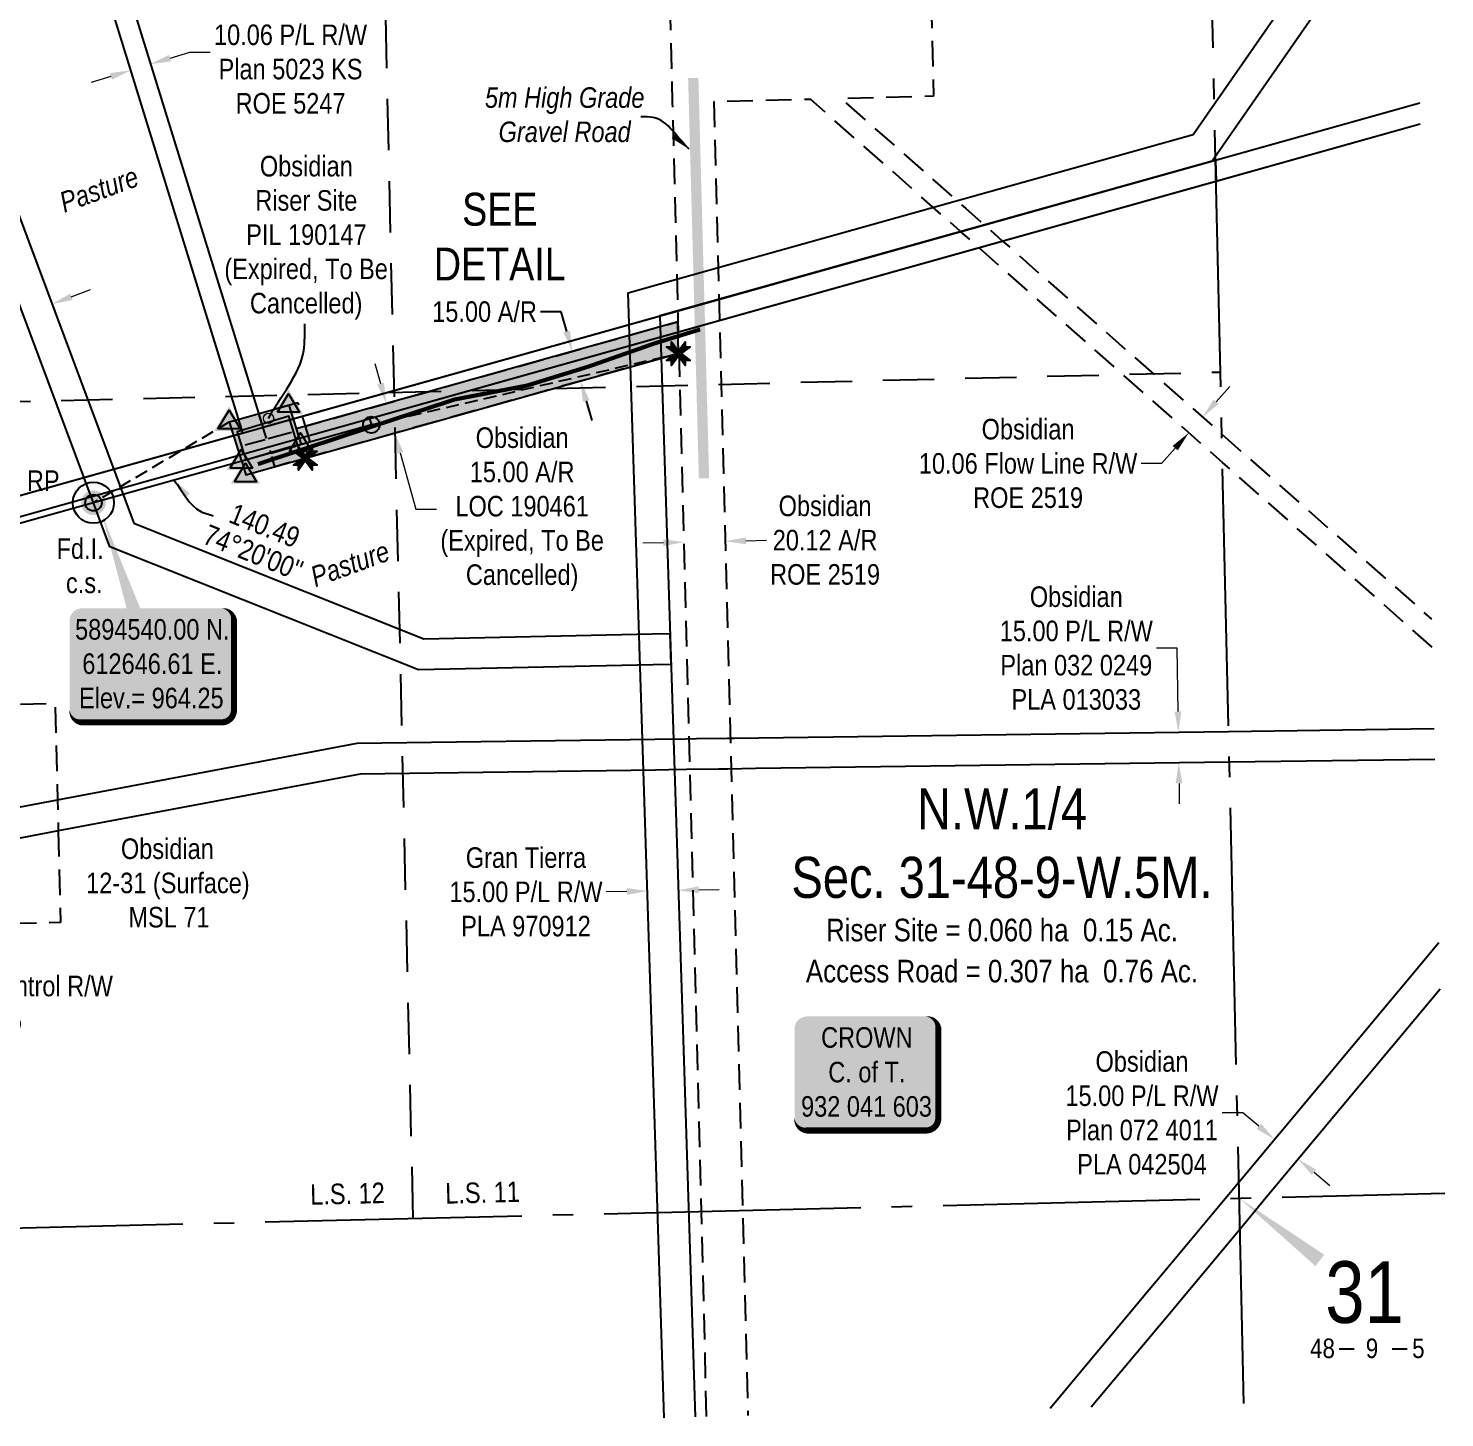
# Model space of a CAD drawing. Extents: x 610690 to 613304, y 5894066 to 5895859.
# Drawn here: x 612615 to 613304, y 5894095 to 5894771 of the extents above; entities that cross this region are included whole.
import ezdxf
from ezdxf.enums import TextEntityAlignment as Align

# ---------------------------------------------------------------- set-up
doc = ezdxf.new("R2010")
doc.units = 0
doc.header["$LTSCALE"] = 5
doc.header["$PDSIZE"] = 0.5
for name, pattern in [('foc-ACCESSROAD', [3.75, 2.5, -1.25]), ('foc-LSD', [8, 5, -3]), ('foc-QUARTERLINE', [33, 25, -3, 2, -3]), ('foc-TIELINE', [1.875, 1.25, -0.625])]:
    doc.linetypes.add(name, pattern=pattern)
doc.layers.get('Defpoints').update_dxf_attribs({"color": 9})
for name, color, linetype in [('10', 1, 'Continuous'), ('35', 37, 'Continuous'), ('9', 3, 'Continuous'), ('AS-FENCE', 48, 'foc-FENCE'), ('AS-ROADS', 254, 'Continuous'), ('C-AR', 13, 'foc-ACCESSROAD'), ('C-RW', 13, 'Continuous'), ('C-SYMBOL', 7, 'Continuous'), ('C-WS', 13, 'foc-ACCESSROAD'), ('CG-NOTES', 7, 'Continuous'), ('DETAIL-T', 7, 'Continuous'), ('F-RW', 190, 'Continuous'), ('L-AREAREQUIRED', 7, 'Continuous'), ('L-AREAWORK', 5, 'Continuous'), ('L-BD', 7, 'Continuous'), ('L-MON', 1, 'Continuous'), ('L-QSEC', 8, 'foc-QUARTERLINE'), ('L-SECLBL', 7, 'Continuous'), ('L-SECTION-LSD', 7, 'foc-LSD'), ('L-TIE', 7, 'foc-TIELINE'), ('P-PROPOSED', 10, 'Continuous'), ('P-PROPOSED-H', 21, 'Continuous'), ('P-TXT', 4, 'Continuous')]:
    doc.layers.add(name, color=color, linetype=linetype)
for name, color, linetype, lineweight in [('AS-GENERAL', 48, 'Continuous', 18), ('C-AR-T', 13, 'Continuous', 9), ('C-FLOWLINE-T', 13, 'Continuous', 9), ('C-RW-T', 13, 'Continuous', 9), ('C-WS-T', 13, 'Continuous', 9), ('F-EZE-T', 190, 'Continuous', 9), ('F-RW-T', 190, 'Continuous', 9), ('T-TEXT', 48, 'Continuous', 18)]:
    doc.layers.add(name, color=color, linetype=linetype, lineweight=lineweight)
doc.layers.add('AS-PIPE-AG', color=7, linetype='Continuous', true_color=0x7d00fa)
doc.styles.add('100L', font='ARIALN.TTF', dxfattribs={"height": 11})
doc.styles.add('175L', font='ARIALN.TTF', dxfattribs={"height": 20})
doc.styles.add('80', font='ARIALN.TTF', dxfattribs={"height": 10})
doc.styles.add('80CG', font='ARIALN.TTF', dxfattribs={"height": 10})
doc.styles.add('80L', font='ARIALN.TTF', dxfattribs={"height": 10})
doc.styles.add('80LS', font='ARIALNI.TTF', dxfattribs={"height": 10})
doc.styles.add('foc-LtypeFont', font='ARIALN.TTF', dxfattribs={"height": 7.35})
doc.styles.add('SIMPLEX', font='ARIALN.TTF')
doc.linetypes.add('foc-FENCE', pattern='A,10,-1,["X",foc-LtypeFont,S=0.2,R=0,X=-0.625,Y=-0.75],-1.24', length=12.24)
doc.dimstyles.new('Compass 5 000', dxfattribs={"dimscale": 5, "dimtxt": 9, "dimasz": 2, "dimexe": 0.2, "dimexo": 0.0625, "dimgap": 0.5, "dimtad": 0, "dimtih": 1, "dimtoh": 1, "dimzin": 0, "dimdsep": 46, "dimtxsty": '80CG', "dimcen": 0.1, "dimse1": 1, "dimse2": 1, "dimclrd": 256, "dimclrt": 256, "dimaunit": 1, "dimadec": 4, "dimazin": 0, "dimtfac": 0.06, "dimtofl": 0, "dimtmove": 0, "dimatfit": 1, "dimfxl": 0.2, "dimtolj": 1, "dimtzin": 0, "dimlwd": -1, "dimarcsym": 0})

# ---------------------------------------------------------------- blocks, each defined once
blk = doc.blocks.new('L-SECLBL')
at = {"layer": '9', "color": 7}
for p, q in [((-5.08, -27.83), (-12.29, -27.83)), ((20.7, -27.83), (13.5, -27.83))]:
    blk.add_line(p, q, dxfattribs=at)
at = {"layer": '10', "color": 2, "style": 'SIMPLEX'}
blk.add_attdef('SEC', text='', height=30, dxfattribs=at).set_placement((0, 0), align=Align.MIDDLE)
at = {"layer": '10', "color": 5, "style": '80L'}
blk.add_attdef('TWP', text='', height=9.5, dxfattribs=at).set_placement((-14.43, -27.37), align=Align.MIDDLE_RIGHT)
blk.add_attdef('RGE', text='', height=9.5, dxfattribs=at).set_placement((3.62, -27.37), align=Align.MIDDLE_CENTER)
blk.add_attdef('MER', text='', height=9.5, dxfattribs=at).set_placement((23.17, -27.37), align=Align.MIDDLE_LEFT)
blk = doc.blocks.new('RP')
at = {"layer": '35', "color": 3}
blk.add_circle((0, 0), 10, dxfattribs=at)
at = {"layer": '35', "color": 3, "style": '80'}
blk.add_attdef('RP_001', (-32.36, 5.75), '', height=10, dxfattribs=at)
blk = doc.blocks.new('*U414')
h = blk.add_hatch(color=59)
edge = h.paths.add_edge_path()
edge.add_line((-29, -28.5), (29, -28.5))
edge.add_arc((29, -22.5), 6, 270, 360)
edge.add_line((35, -22.5), (35, 21))
edge.add_arc((29, 21), 6, 0, 90)
edge.add_line((29, 27), (-29, 27))
edge.add_arc((-29, 21), 6, 90, 180)
edge.add_line((-35, 21), (-35, -22.5))
edge.add_arc((-29, -22.5), 6, 180, 270)
at = {"color": 1, "flags": 128}
blk.add_lwpolyline([(-29, -28.5, 3, 3, 0), (29, -28.5, 3, 3, 0.414214), (35, -22.5, 3, 3, 0), (35, 21, 3, 0, 0.414214), (29, 27, 0, 0, 0), (-29, 27, 0, 0, 0.414214), (-35, 21, 0, 0, 0), (-35, -22.5, 0, 3, 0.414214)], format="xyseb", close=True, dxfattribs=at)
blk.add_lwpolyline([(-16.8, -10.54, 0, 7.5, 0), (0, 0, 0, 0, 0)], format="xyseb", dxfattribs=at)
at = {"color": 1, "style": '80'}
blk.add_attdef('ENTER_TEXT_001', (-35.99, -5), '', height=10, dxfattribs=at)
blk = doc.blocks.new('*D416')
at = {"layer": 'C-AR-T', "transparency": 16777216}
for p, q in [((612923.93, 5894520.56), (612913.93, 5894520.33)), ((612964.08, 5894521.5), (612974.08, 5894521.73))]:
    blk.add_line(p, q, dxfattribs=at)
for points in [[(612964.04, 5894523.17), (612964.12, 5894519.83), (612954.08, 5894521.27)], [(612923.89, 5894522.23), (612923.97, 5894518.9), (612933.93, 5894520.8)]]:
    blk.add_solid(points, dxfattribs=at)
at = {"layer": 'Defpoints', "color": 0, "transparency": 16777216}
for p in [(612933.83, 5894524.77), (612953.99, 5894525.24), (612954.08, 5894521.27)]:
    blk.add_point(p, dxfattribs=at)
at = {"layer": 'C-AR-T', "transparency": 16777216, "insert": (613002.63, 5894521.73), "char_height": 10, "attachment_point": 5, "style": '80CG'}
blk.add_mtext('\\A1;Obsidian\\P20.12 A/R\\PROE 2519', dxfattribs=at)
blk = doc.blocks.new('*D417')
at = {"layer": 'C-FLOWLINE-T', "transparency": 16777216}
for p, q in [((613192.91, 5894589.14), (613199.53, 5894596.64)), ((613173.02, 5894566.58), (613166.41, 5894559.08)), ((613166.41, 5894559.08), (613156.41, 5894559.08))]:
    blk.add_line(p, q, dxfattribs=at)
for points in [[(613191.66, 5894590.24), (613194.16, 5894588.03), (613186.3, 5894581.63)], [(613171.77, 5894567.68), (613174.27, 5894565.48), (613179.64, 5894574.08)]]:
    blk.add_solid(points, dxfattribs=at)
at = {"layer": 'Defpoints', "color": 0, "transparency": 16777216}
for p in [(613185.14, 5894582.66), (613178.48, 5894575.1), (613179.64, 5894574.08)]:
    blk.add_point(p, dxfattribs=at)
at = {"layer": 'C-FLOWLINE-T', "transparency": 16777216, "insert": (613101.41, 5894559.08), "char_height": 10, "attachment_point": 5, "style": '80CG'}
blk.add_mtext('\\A1;Obsidian\\P10.06 Flow Line R/W\\PROE 2519', dxfattribs=at)
blk = doc.blocks.new('*D418')
at = {"layer": 'C-RW-T', "transparency": 16777216}
for p, q in [((613205.93, 5894242.99), (613195.93, 5894242.99)), ((613213.7, 5894236.51), (613205.93, 5894242.99)), ((613240.56, 5894214.12), (613248.24, 5894207.72))]:
    blk.add_line(p, q, dxfattribs=at)
for points in [[(613214.76, 5894237.79), (613212.63, 5894235.23), (613221.38, 5894230.11)], [(613241.62, 5894215.4), (613239.49, 5894212.84), (613232.88, 5894220.52)]]:
    blk.add_solid(points, dxfattribs=at)
at = {"layer": 'Defpoints', "color": 0, "transparency": 16777216}
for p in [(613232.37, 5894243.3), (613243.87, 5894233.71), (613221.38, 5894230.11)]:
    blk.add_point(p, dxfattribs=at)
at = {"layer": 'C-RW-T', "transparency": 16777216, "insert": (613156.84, 5894242.99), "char_height": 10, "attachment_point": 5, "style": '80CG'}
blk.add_mtext('\\A1;Obsidian\\P15.00 P/L R/W\\PPlan 072 4011\\PPLA 042504', dxfattribs=at)
blk = doc.blocks.new('*D419')
at = {"layer": 'C-RW-T', "transparency": 16777216}
for p, q in [((612683.89, 5894756.39), (612693.44, 5894759.35)), ((612693.44, 5894759.35), (612703.44, 5894759.35)), ((612655.13, 5894747.5), (612645.58, 5894744.55))]:
    blk.add_line(p, q, dxfattribs=at)
for points in [[(612683.39, 5894757.98), (612684.38, 5894754.8), (612674.33, 5894753.44)], [(612654.64, 5894749.09), (612655.62, 5894745.91), (612664.69, 5894750.45)]]:
    blk.add_solid(points, dxfattribs=at)
at = {"layer": 'Defpoints', "color": 0, "transparency": 16777216}
for p in [(612674.33, 5894753.44), (612666.06, 5894746.01), (612675.71, 5894748.99)]:
    blk.add_point(p, dxfattribs=at)
at = {"layer": 'C-RW-T', "transparency": 16777216, "insert": (612742.53, 5894759.35), "char_height": 10, "attachment_point": 5, "style": '80CG'}
blk.add_mtext('\\A1;Obsidian\\P10.06 P/L R/W\\PPlan 5023 KS\\PROE 5247', dxfattribs=at)
blk = doc.blocks.new('*D421')
at = {"layer": 'Defpoints', "color": 0, "transparency": 16777216}
for p in [(612491.87, 5894355.23), (612491.08, 5894345.21), (612492.11, 5894345.23)]:
    blk.add_point(p, dxfattribs=at)
at = {"layer": 'F-EZE-T', "transparency": 16777216}
for p, q in [((612490.59, 5894365.2), (612490.35, 5894375.2)), ((612491.32, 5894335.21), (612492.07, 5894304.73)), ((612492.07, 5894304.73), (612502.07, 5894304.73))]:
    blk.add_line(p, q, dxfattribs=at)
for points in [[(612492.26, 5894365.25), (612488.93, 5894365.16), (612490.84, 5894355.21)], [(612492.99, 5894335.25), (612489.66, 5894335.17), (612491.08, 5894345.21)]]:
    blk.add_solid(points, dxfattribs=at)
at = {"layer": 'F-EZE-T', "transparency": 16777216, "insert": (612580, 5894304.73), "char_height": 10, "attachment_point": 5, "style": '80CG'}
blk.add_mtext('\\A1;Fortis\\P10.00 Vegetation Control R/W\\PEZE 870565', dxfattribs=at)
blk = doc.blocks.new('*D426')
at = {"layer": 'Defpoints', "color": 0, "transparency": 16777216}
for p in [(612916.1, 5894353.69), (612916.16, 5894351.02), (612931.1, 5894354.05)]:
    blk.add_point(p, dxfattribs=at)
at = {"layer": 'F-RW-T', "transparency": 16777216}
for p, q in [((612906.16, 5894350.79), (612896.16, 5894350.55)), ((612941.16, 5894351.61), (612951.16, 5894351.84))]:
    blk.add_line(p, q, dxfattribs=at)
for points in [[(612906.12, 5894352.45), (612906.2, 5894349.12), (612916.16, 5894351.02)], [(612941.12, 5894353.27), (612941.2, 5894349.94), (612931.17, 5894351.37)]]:
    blk.add_solid(points, dxfattribs=at)
at = {"layer": 'F-RW-T', "transparency": 16777216, "insert": (612857.08, 5894350.55), "char_height": 10, "attachment_point": 5, "style": '80CG'}
blk.add_mtext('\\A1;Gran Tierra\\P15.00 P/L R/W\\PPLA 970912', dxfattribs=at)
blk = doc.blocks.new('fdia')
at = {"color": 255, "const_width": 1}
blk.add_lwpolyline([(-0.5, 0, 1), (0.5, 0, 1)], format="xyb", close=True, dxfattribs=at)
blk = doc.blocks.new('Fdiaa')
blk.add_blockref('fdia', (0, 0))
blk = doc.blocks.new('fdib')
at = {"color": 1, "const_width": 1.6}
blk.add_lwpolyline([(-0.4, 0, 1), (0.4, 0, 1)], format="xyb", close=True, dxfattribs=at)
at = {"color": 1}
blk.add_circle((0, 0), 0.8, dxfattribs=at)
blk = doc.blocks.new('Fdibb')
blk.add_blockref('fdib', (0, 0))
blk = doc.blocks.new('fdicc')
for name in ['Fdibb', 'Fdiaa']:
    blk.add_blockref(name, (0, 0))
blk = doc.blocks.new('FDI')
blk.add_blockref('fdicc', (0, 0))
blk = doc.blocks.new('TRIA')
blk.add_hatch(color=255).paths.add_polyline_path([(-0.04, 1.52), (-1.47, -0.87), (1.39, -0.87)])
blk = doc.blocks.new('TRIAA')
blk.add_blockref('TRIA', (0, 0))
blk = doc.blocks.new('TRIB')
at = {"color": 1}
blk.add_lwpolyline([(-1.12, -0.67), (-0.04, 1.13), (1.04, -0.67)], close=True, dxfattribs=at)
blk = doc.blocks.new('TRIBB')
blk.add_blockref('TRIB', (0, 0))
blk = doc.blocks.new('TRICC')
for name in ['TRIAA', 'TRIBB']:
    blk.add_blockref(name, (0, 0))
blk = doc.blocks.new('plspike')
blk.add_blockref('TRICC', (0, 0))
blk = doc.blocks.new('*D431')
at = {"layer": 'C-AR-T', "transparency": 16777216}
for p, q in [((612786.39, 5894597.94), (612783.69, 5894607.57)), ((612795.84, 5894564.24), (612803.52, 5894536.84)), ((612803.52, 5894536.84), (612813.52, 5894536.84))]:
    blk.add_line(p, q, dxfattribs=at)
for points in [[(612787.99, 5894598.39), (612784.78, 5894597.49), (612789.09, 5894588.31)], [(612797.44, 5894564.69), (612794.23, 5894563.79), (612793.14, 5894573.87)]]:
    blk.add_solid(points, dxfattribs=at)
at = {"layer": 'Defpoints', "color": 0, "transparency": 16777216}
for p in [(612785.09, 5894587.19), (612789.09, 5894588.31), (612789.14, 5894572.75)]:
    blk.add_point(p, dxfattribs=at)
at = {"layer": 'C-AR-T', "transparency": 16777216, "insert": (612855.22, 5894536.84), "char_height": 10, "attachment_point": 5, "style": '80CG'}
blk.add_mtext('\\A1;Obsidian\\P15.00 A/R\\PLOC 190461\\P(Expired, To Be\\PCancelled)', dxfattribs=at)
blk = doc.blocks.new('*D432')
at = {"layer": 'Defpoints', "color": 0, "transparency": 16777216}
for p in [(612883.65, 5894599.25), (612761.68, 5894580.63), (612765.73, 5894566.19)]:
    blk.add_point(p, dxfattribs=at)
at = {"layer": 'P-TXT', "transparency": 16777216}
for p, q in [((612874.21, 5894632.95), (612864.21, 5894632.95)), ((612876.91, 5894623.32), (612874.21, 5894632.95)), ((612886.35, 5894589.62), (612889.05, 5894579.99))]:
    blk.add_line(p, q, dxfattribs=at)
for points in [[(612878.51, 5894623.77), (612875.3, 5894622.87), (612879.61, 5894613.69)], [(612887.96, 5894590.07), (612884.75, 5894589.17), (612883.65, 5894599.25)]]:
    blk.add_solid(points, dxfattribs=at)
at = {"layer": 'P-TXT', "transparency": 16777216, "insert": (612836.93, 5894632.95), "char_height": 10, "attachment_point": 5, "style": '80CG'}
blk.add_mtext('\\A1;15.00 A/R', dxfattribs=at)
blk = doc.blocks.new('*D435')
at = {"layer": 'Defpoints', "color": 0, "transparency": 16777216}
for p in [(612611.25, 5894677.5), (612597.2, 5894672.25), (612612.44, 5894631.47)]:
    blk.add_point(p, dxfattribs=at)
at = {"layer": 'F-RW-T', "transparency": 16777216}
for p, q in [((612635.85, 5894640.22), (612645.22, 5894643.72)), ((612603.07, 5894627.97), (612593.71, 5894624.47)), ((612593.71, 5894624.47), (612583.71, 5894624.47))]:
    blk.add_line(p, q, dxfattribs=at)
for points in [[(612635.27, 5894641.78), (612636.44, 5894638.66), (612626.49, 5894636.72)], [(612602.49, 5894629.53), (612603.66, 5894626.41), (612612.44, 5894631.47)]]:
    blk.add_solid(points, dxfattribs=at)
at = {"layer": 'F-RW-T', "transparency": 16777216, "insert": (612544.62, 5894624.47), "char_height": 10, "attachment_point": 5, "style": '80CG'}
blk.add_mtext('\\A1;Gran Tierra\\P15.00 P/L R/W\\PPLA 021370', dxfattribs=at)
blk = doc.blocks.new('*U460')
h = blk.add_hatch(color=254)
edge = h.paths.add_edge_path()
edge.add_line((-34, -28.5), (34, -28.5))
edge.add_arc((34, -22.5), 6, 270, 360)
edge.add_line((40, -22.5), (40, 21))
edge.add_arc((34, 21), 6, 0, 90)
edge.add_line((34, 27), (-34, 27))
edge.add_arc((-34, 21), 6, 90, 180)
edge.add_line((-40, 21), (-40, -22.5))
edge.add_arc((-34, -22.5), 6, 180, 270)
at = {"color": 1, "flags": 128}
blk.add_lwpolyline([(-24.18, 72.56, 0, 10, 0), (0, 0, 5, 5, 0)], format="xyseb", dxfattribs=at)
blk.add_lwpolyline([(-34, -28.5, 3, 3, 0), (34, -28.5, 3, 3, 0.414214), (40, -22.5, 3, 3, 0), (40, 21, 3, 0, 0.414214), (34, 27, 0, 0, 0), (-34, 27, 0, 0, 0.414214), (-40, 21, 0, 0, 0), (-40, -22.5, 0, 3, 0.414214)], format="xyseb", close=True, dxfattribs=at)
at = {"color": 1, "style": '80'}
blk.add_attdef('ENTER_TEXT_001', (-35.99, -5), '', height=10, dxfattribs=at)
blk = doc.blocks.new('*D461')
at = {"layer": 'C-RW-T', "transparency": 16777216}
for p, q in [((613173.96, 5894469.21), (613163.96, 5894469.21)), ((613174.38, 5894438.39), (613173.96, 5894469.21)), ((613174.86, 5894403.4), (613175, 5894393.4))]:
    blk.add_line(p, q, dxfattribs=at)
for points in [[(613176.05, 5894438.42), (613172.72, 5894438.37), (613174.52, 5894428.39)], [(613176.53, 5894403.42), (613173.19, 5894403.38), (613174.72, 5894413.4)]]:
    blk.add_solid(points, dxfattribs=at)
at = {"layer": 'Defpoints', "color": 0, "transparency": 16777216}
for p in [(613167.7, 5894428.3), (613174.52, 5894428.39), (613167.91, 5894413.31)]:
    blk.add_point(p, dxfattribs=at)
at = {"layer": 'C-RW-T', "transparency": 16777216, "insert": (613124.87, 5894469.21), "char_height": 10, "attachment_point": 5, "style": '80CG'}
blk.add_mtext('\\A1;Obsidian\\P15.00 P/L R/W\\PPlan 032 0249\\PPLA 013033', dxfattribs=at)
blk = doc.blocks.new('TEMP')
h = blk.add_hatch(color=255)
h.dxf.hatch_style = 1
h.paths.add_polyline_path([(0, 0.25), (-0.67, 1.15), (-0.67, 0.67), (-1.15, 0.67), (-0.25, 0), (-1.15, -0.67), (-0.67, -0.67), (-0.67, -1.15), (0, -0.25), (0.67, -1.15), (0.67, -0.67), (1.15, -0.67), (0.25, 0), (1.15, 0.67), (0.67, 0.67), (0.67, 1.15)])
h.paths.add_polyline_path([(0.57, 0.85), (0.57, 0.57), (0.85, 0.57), (0.08, 0), (0.85, -0.57), (0.57, -0.57), (0.57, -0.85), (0, -0.08), (-0.57, -0.85), (-0.57, -0.57), (-0.85, -0.57), (-0.08, 0), (-0.85, 0.57), (-0.57, 0.57), (-0.57, 0.85), (0, 0.08)], flags=16)
h = blk.add_hatch(color=1)
h.dxf.hatch_style = 1
h.paths.add_polyline_path([(0, 0.08), (-0.57, 0.85), (-0.57, 0.57), (-0.85, 0.57), (-0.08, 0), (-0.85, -0.57), (-0.57, -0.57), (-0.57, -0.85), (0, -0.08), (0.57, -0.85), (0.57, -0.57), (0.85, -0.57), (0.08, 0), (0.85, 0.57), (0.57, 0.57), (0.57, 0.85)])
at = {"color": 1}
for p, q in [((-0.08, 0), (0.08, 0)), ((0, 0.08), (0, -0.08))]:
    blk.add_line(p, q, dxfattribs=at)
at = {"color": 255, "flags": 128}
blk.add_lwpolyline([(-0.25, 0), (-1.15, 0.67), (-0.67, 0.67), (-0.67, 1.15), (0, 0.25), (0.67, 1.15), (0.67, 0.67), (1.15, 0.67), (0.25, 0), (1.15, -0.67), (0.67, -0.67), (0.67, -1.15), (0, -0.25), (-0.67, -1.15), (-0.67, -0.67), (-1.15, -0.67)], close=True, dxfattribs=at)
at = {"color": 1, "flags": 128}
blk.add_lwpolyline([(-0.08, 0), (-0.85, 0.57), (-0.57, 0.57), (-0.57, 0.85), (0, 0.08), (0.57, 0.85), (0.57, 0.57), (0.85, 0.57), (0.08, 0), (0.85, -0.57), (0.57, -0.57), (0.57, -0.85), (0, -0.08), (-0.57, -0.85), (-0.57, -0.57), (-0.85, -0.57)], close=True, dxfattribs=at)

msp = doc.modelspace()

# ---------------------------------------------------------------- hatches: boundary and pattern name
at = {"layer": 'P-PROPOSED-H'}
h = msp.add_hatch(color=256, dxfattribs=at)
h.dxf.hatch_style = 1
h.paths.add_polyline_path([(612930.902, 5894628.074), (612745.24, 5894576.005), (612747.619, 5894568.322), (612718.744, 5894560.224), (612720.802, 5894553.578), (612922.565, 5894610.164), (612931.275, 5894612.606)])
h = msp.add_hatch(color=256, dxfattribs=at)
h.dxf.hatch_style = 1
h.paths.add_polyline_path([(612718.744, 5894560.224), (612712.831, 5894579.322), (612741.705, 5894587.42), (612747.619, 5894568.322)])

# ---------------------------------------------------------------- linework, layer by layer
at = {"layer": 'AS-FENCE', "flags": 128}
msp.add_lwpolyline([(612720.677, 5894560.896), (612745.85, 5894568.315), (612741.748, 5894582.202), (612716.517, 5894574.463), (612719.787, 5894563.823)], dxfattribs=at)
at = {"layer": 'AS-GENERAL', "flags": 128}
msp.add_lwpolyline([(612719.791, 5894563.804), (612720.677, 5894560.898)], dxfattribs=at)
at = {"layer": 'AS-PIPE-AG', "flags": 128}
for points in [[(612720.441, 5894568.194), (612730.111, 5894570.839)], [(612731.621, 5894571.263), (612742.918, 5894574.375)]]:
    msp.add_lwpolyline(points, dxfattribs=at)
at = {"layer": 'AS-ROADS', "flags": 128}
for points, const_width in [([(612938.486, 5894746.724), (612943.723, 5894551.911)], 4.998), ([(612941.839, 5894624.351), (612919.736, 5894617.575), (612887.362, 5894606.229), (612857.563, 5894597.039), (612822.419, 5894590.267), (612791.533, 5894580.165), (612754.982, 5894568.11), (612726.611, 5894558.806)], 1.999)]:
    msp.add_lwpolyline(points, dxfattribs=dict(at, const_width=const_width))
at = {"layer": 'C-AR', "flags": 128}
msp.add_lwpolyline([(612922.565, 5894610.164), (612734.931, 5894557.541), (612732.875, 5894564.187), (612752.124, 5894569.586), (612749.748, 5894577.269), (612930.902, 5894628.074), (612931.275, 5894612.606)], close=True, dxfattribs=at)
at = {"layer": 'C-AR'}
msp.add_lwpolyline([(612732.875, 5894564.187), (612752.124, 5894569.586), (612746.216, 5894588.685), (612726.967, 5894583.287), (612732.875, 5894564.187)], dxfattribs=at)
at = {"layer": 'C-RW', "flags": 128}
msp.add_lwpolyline([(612729.001, 5894576.711), (613192.661, 5894706.747), (613192.898, 5894696.367), (612403.847, 5894475.074), (612403.609, 5894485.449), (612719.317, 5894573.995), (612590.291, 5894991.102), (612600.737, 5894991.357), (612729.001, 5894576.711)], close=True, dxfattribs=at)
for points in [[(613292.237, 5894724.227), (612781.007, 5894580.851), (612781.845, 5894577.921), (612403.919, 5894471.93), (612403.609, 5894485.449), (613292, 5894734.61)], [(613292.237, 5894724.227), (613192.898, 5894696.367), (613192.661, 5894706.747), (613292, 5894734.607)], [(613299.3, 5894415.103), (613199.349, 5894413.736), (612968.961, 5894410.584), (612955.274, 5894410.397), (612950.689, 5894410.334), (612935.124, 5894410.122), (612926.554, 5894410.005), (612920.112, 5894409.918), (612776.478, 5894407.959), (612629.495, 5894380.263), (612593.123, 5894373.41), (612590.349, 5894388.146), (612629.124, 5894395.451), (612774.977, 5894422.932), (612919.761, 5894424.909), (612934.773, 5894425.114), (612940.069, 5894425.186), (612954.925, 5894425.389), (612958.343, 5894425.434), (613199.007, 5894428.729), (613298.958, 5894430.091)], [(613112.234, 5894099.276), (613160.405, 5894157.037), (613170.596, 5894169.259), (613197.346, 5894201.34), (613204.016, 5894209.287), (613301.336, 5894326.012)], [(613301.856, 5894303.241), (613217.279, 5894201.825), (613204.536, 5894186.503), (613168.536, 5894143.374), (613132.165, 5894099.761)]]:
    msp.add_lwpolyline(points, dxfattribs=at)
at = {"layer": 'C-WS', "flags": 128}
for points in [[(612945.007, 5894095.201), (612931.195, 5894628.161), (612928.438, 5894734.526), (612925.147, 5894861.534), (613052.155, 5894864.825), (613055.446, 5894737.818), (613010.472, 5894736.652), (613057.476, 5894695.21), (613070.893, 5894683.383), (613079.887, 5894675.451), (613088.873, 5894667.528), (613195.707, 5894573.34), (613297.74, 5894483.374)], [(613298.053, 5894469.68), (613196.02, 5894559.636), (613077.326, 5894664.289), (613068.339, 5894672.213), (613059.343, 5894680.145), (613045.928, 5894691.972), (612995.687, 5894736.269), (612948.544, 5894735.048), (612965.113, 5894095.691)]]:
    msp.add_lwpolyline(points, dxfattribs=at)
msp.add_lwpolyline([(612629.495, 5894380.263), (612630.582, 5894335.74), (612523.876, 5894333.135), (612523.561, 5894345.999), (612523.316, 5894356.001), (612442.958, 5894354.039), (612427.716, 5894353.667), (612406.646, 5894353.153), (612406.184, 5894373.279), (612426.434, 5894373.773), (612441.676, 5894374.145), (612522.826, 5894376.127), (612521.27, 5894439.842), (612627.978, 5894442.448), (612629.124, 5894395.451), (612629.495, 5894380.263)], close=True, dxfattribs=at)
at = {"layer": 'F-RW', "flags": 128}
for points in [[(612538.129, 5894873.235), (612666.346, 5894530.023), (612807.44, 5894473.799), (612918.562, 5894476.122), (612927.157, 5894476.302), (612927.157, 5894476.302), (612927.639, 5894461.3), (612918.913, 5894461.118), (612804.711, 5894458.73), (612654.631, 5894518.535), (612646.614, 5894539.995), (612523.186, 5894870.39)], [(612924.406, 5894094.699), (612918.834, 5894268.123), (612906.835, 5894642.154), (612921.703, 5894646.325), (613181.735, 5894719.278), (613288.826, 5894873.534)], [(613289.408, 5894848.052), (613191, 5894706.304), (612922.198, 5894630.891), (612933.82, 5894268.604), (612939.396, 5894095.064)]]:
    msp.add_lwpolyline(points, dxfattribs=at)
at = {"layer": 'L-QSEC'}
for p, q in [((613206.474, 5894101.572), (613185.838, 5895005.674)), ((612400.213, 5894181.917), (613304.125, 5894203.942))]:
    msp.add_line(p, q, dxfattribs=at)
at = {"layer": 'L-SECLBL', "flags": 128}
msp.add_lwpolyline([(613204.193, 5894201.507, 0, 7, 0), (613243.392, 5894171.255, 0, 0, 0)], format="xyseb", dxfattribs=at)
at = {"layer": 'L-SECTION-LSD'}
for p, q in [((612802.202, 5894191.712), (612783.795, 5894995.847)), ((612390.983, 5894583.968), (613195.016, 5894603.591))]:
    msp.add_line(p, q, dxfattribs=at)
at = {"layer": 'L-TIE'}
for p, q in [((612781.83, 5894577.917), (612931.275, 5894612.606)), ((612712.831, 5894579.322), (612646.614, 5894539.995))]:
    msp.add_line(p, q, dxfattribs=at)
at = {"layer": 'P-PROPOSED', "flags": 128}
msp.add_lwpolyline([(612930.902, 5894628.074), (612745.24, 5894576.005), (612747.619, 5894568.322), (612718.744, 5894560.224), (612720.802, 5894553.578), (612922.565, 5894610.164), (612931.275, 5894612.606)], close=True, dxfattribs=at)
at = {"layer": 'P-PROPOSED'}
msp.add_lwpolyline([(612718.744, 5894560.224), (612712.831, 5894579.322), (612741.705, 5894587.42), (612747.619, 5894568.322)], close=True, dxfattribs=at)

# ---------------------------------------------------------------- block references
at = {"layer": 'CG-NOTES'}
msp.add_blockref('RP', (612646.614, 5894539.995), dxfattribs=at).add_auto_attribs({'RP_001': 'RP'})
ref = msp.add_blockref('*U414', (613022.743, 5894262.976), dxfattribs=dict(at, xscale=0.999613, yscale=0.999613, zscale=0.999613))
ref.add_attrib('ENTER_TEXT_001', 'CROWN', (613000.692, 5894274.744), dxfattribs={"layer": '0', "color": 1, "height": 9.9961, "style": '80'})
ref.add_attrib('ENTER_TEXT_002', 'C. of T.', (613004.186, 5894257.906), dxfattribs={"layer": '0', "color": 1, "height": 9.9961, "style": '80'})
ref.add_attrib('ENTER_TEXT_003', '932 041 603', (612990.945, 5894241.205), dxfattribs={"layer": '0', "color": 1, "height": 9.99613, "style": '80'})
at = {"layer": 'DETAIL-T'}
ref = msp.add_blockref('*U460', (612674.995, 5894461.61), dxfattribs=at)
ref.add_attrib('ENTER_TEXT_001', '5894540.00 N.', (612637.675, 5894473.382), dxfattribs={"layer": '0', "color": 1, "height": 10, "style": '80'})
ref.add_attrib('ENTER_TEXT_002', '612646.61 E.', (612641.199, 5894456.674), dxfattribs={"layer": '0', "color": 1, "height": 10, "style": '80'})
ref.add_attrib('ENTER_TEXT_003', 'Elev.= 964.25', (612639.585, 5894439.967), dxfattribs={"layer": '0', "color": 1, "height": 10, "style": '80'})
at = {"layer": 'L-MON', "color": 5, "xscale": 5, "yscale": 5, "zscale": 5}
for p in [(612931.275, 5894612.606), (612749.677, 5894561.676)]:
    msp.add_blockref('TEMP', p, dxfattribs=at)
at = {"layer": 'L-MON', "xscale": 5, "yscale": 5, "zscale": 5}
for name, p in [('plspike', (612741.702, 5894587.429)), ('plspike', (612712.816, 5894579.33)), ('FDI', (612781.83, 5894577.917)), ('plspike', (612747.617, 5894568.328)), ('plspike', (612718.735, 5894560.224)), ('plspike', (612720.786, 5894553.589)), ('FDI', (612646.614, 5894539.995))]:
    msp.add_blockref(name, p, dxfattribs=at)
at = {"layer": 'L-SECLBL', "color": 3, "xscale": 0.999613, "yscale": 0.999613, "zscale": 0.999613}
msp.add_blockref('L-SECLBL', (613265.141, 5894155.821), dxfattribs=at).add_auto_attribs({'SEC': '31', 'TWP': '48', 'RGE': '9', 'MER': '5'})

# ---------------------------------------------------------------- texts
at = {"layer": 'C-SYMBOL', "color": 3, "insert": (613088.708, 5894401.008), "char_height": 19.99226, "width": 203.16364, "attachment_point": 2, "style": '175L'}
msp.add_mtext('N.W.1/4\\PSec. 31-48-9-W.5M.', dxfattribs=at)
at = {"layer": 'C-WS-T', "char_height": 9.99613, "attachment_point": 1, "style": '175L'}
for s, width, insert in [('\\pi17.67276;Obsidian\\P\\pi15.45329;Riser Site\\P\\pi11.00072;PIL 190147\\P\\pi0.39432;(Expired, To Be\\P\\pi12.83494;Cancelled)', 79.16212, (612709.934, 5894708.82)), ('\\pi17.57389;Obsidian\\P\\pi0.66366;12-31 (Surface)\\P\\pi21.2355;MSL 71', 78.96438, (612642.406, 5894376.617))]:
    msp.add_mtext_dynamic_manual_height_columns(s, width=width, gutter_width=99.961, heights=[0], dxfattribs=dict(at, insert=insert))
at = {"layer": 'DETAIL-T', "color": 3, "insert": (612844.348, 5894669.52), "char_height": 16, "width": 63.63613, "attachment_point": 5, "style": '80CG'}
msp.add_mtext('SEE\\PDETAIL', dxfattribs=at)
at = {"layer": 'L-AREAREQUIRED', "color": 5, "style": '100L'}
msp.add_text('Riser Site = 0.060 ha  0.15 Ac.', height=10.99569, dxfattribs=at).set_placement((613088.708, 5894323.244), align=Align.BOTTOM_CENTER)
at = {"layer": 'L-AREAWORK', "color": 5, "style": '100L'}
msp.add_text('Access Road = 0.307 ha  0.76 Ac.', height=10.99569, dxfattribs=at).set_placement((613088.708, 5894303.251), align=Align.BOTTOM_CENTER)
at = {"layer": 'L-BD', "insert": (612707.822, 5894543.092), "char_height": 9.99608, "width": 49.91671, "attachment_point": 1, "rotation": 338.273203, "line_spacing_factor": 0.855, "style": '80L'}
msp.add_mtext("\\pi8.31754;140.49 \\P\\pi0.3125;74°20'00''", dxfattribs=at)
at = {"layer": 'L-MON', "insert": (612627.611, 5894522.685), "char_height": 9.99608, "attachment_point": 1, "style": '80L'}
msp.add_mtext_dynamic_manual_height_columns('\\pi1.06138;Fd.I. \\P\\pi5.63667;c.s.', width=22.03542, gutter_width=49.98, heights=[0], dxfattribs=at)
at = {"layer": 'T-TEXT', "style": '80LS'}
for p in [(612649.301, 5894692.497), (612771.435, 5894510.261)]:
    msp.add_text('Pasture', height=9.9961, rotation=20, dxfattribs=at).set_placement(p, align=Align.MIDDLE_CENTER)
at = {"layer": 'T-TEXT', "insert": (612875.909, 5894742.203), "char_height": 9.99613, "width": 77.46428, "attachment_point": 2, "style": '80LS'}
msp.add_mtext('5m High Grade Gravel Road', dxfattribs=at)

# ---------------------------------------------------------------- dimensions: what is measured, and where the dimension line sits
at = {"layer": 'C-AR-T', "color": 3}
dim = msp.add_linear_dim(base=(612789.089, 5894588.31), p1=(612789.136, 5894572.751), p2=(612785.089, 5894587.188), angle=105.66097, text='Obsidian\\P15.00 A/R\\PLOC 190461\\P(Expired, To Be\\PCancelled)', dimstyle='Compass 5 000', dxfattribs=at)
dim.commit()
dim.dimension.update_dxf_attribs({"geometry": '*D431', "text_midpoint": (612855.221, 5894536.839), "dimtype": 161})
dim = msp.add_aligned_dim(p1=(612933.834, 5894524.775), p2=(612953.991, 5894525.245), distance=-3.979, text='Obsidian\\P20.12 A/R\\PROE 2519', dimstyle='Compass 5 000', dxfattribs=at)
dim.commit()
dim.dimension.update_dxf_attribs({"geometry": '*D416', "text_midpoint": (613002.626, 5894521.733)})
at = {"layer": 'C-FLOWLINE-T'}
dim = msp.add_aligned_dim(p1=(613185.137, 5894582.659), p2=(613178.476, 5894575.105), distance=1.548, text='Obsidian\\P10.06 Flow Line R/W\\PROE 2519', dimstyle='Compass 5 000', dxfattribs=at)
dim.commit()
dim.dimension.update_dxf_attribs({"geometry": '*D417', "text_midpoint": (613101.41, 5894559.079)})
at = {"layer": 'C-RW-T'}
dim = msp.add_aligned_dim(p1=(612666.06, 5894746.008), p2=(612675.708, 5894748.992), distance=4.653, text='Obsidian\\P10.06 P/L R/W\\PPlan 5023 KS\\PROE 5247', dimstyle='Compass 5 000', dxfattribs=at)
dim.commit()
dim.dimension.update_dxf_attribs({"geometry": '*D419', "text_midpoint": (612742.527, 5894759.346)})
for base, p1, p2, angle, text, picture, middle in [((613174.518, 5894428.394), (613167.908, 5894413.306), (613167.703, 5894428.3), 90.784315, 'Obsidian\\P15.00 P/L R/W\\PPlan 032 0249\\PPLA 013033', '*D461', (613124.874, 5894469.21)), ((613221.378, 5894230.111), (613243.869, 5894233.709), (613232.371, 5894243.296), 140.180265, 'Obsidian\\P15.00 P/L R/W\\PPlan 072 4011\\PPLA 042504', '*D418', (613156.845, 5894242.99))]:
    dim = msp.add_linear_dim(base=base, p1=p1, p2=p2, angle=angle, text=text, dimstyle='Compass 5 000', dxfattribs=at)
    dim.commit()
    dim.dimension.update_dxf_attribs({"geometry": picture, "text_midpoint": middle, "dimtype": 161})
at = {"layer": 'F-EZE-T'}
dim = msp.add_linear_dim(base=(612491.08, 5894345.206), p1=(612491.866, 5894355.233), p2=(612492.11, 5894345.231), angle=271.398236, text='Fortis\\P10.00 Vegetation Control R/W\\PEZE 870565', dimstyle='Compass 5 000', dxfattribs=at)
dim.commit()
dim.dimension.update_dxf_attribs({"geometry": '*D421', "text_midpoint": (612580.001, 5894304.731), "dimtype": 161})
at = {"layer": 'F-RW-T'}
dim = msp.add_linear_dim(base=(612612.441, 5894631.471), p1=(612611.251, 5894677.502), p2=(612597.205, 5894672.254), angle=200.4846, text='Gran Tierra\\P15.00 P/L R/W\\PPLA 021370', dimstyle='Compass 5 000', dxfattribs=at)
dim.commit()
dim.dimension.update_dxf_attribs({"geometry": '*D435', "text_midpoint": (612544.619, 5894624.472), "dimtype": 161})
dim = msp.add_aligned_dim(p1=(612931.103, 5894354.046), p2=(612916.096, 5894353.694), distance=2.673, text='Gran Tierra\\P15.00 P/L R/W\\PPLA 970912', dimstyle='Compass 5 000', dxfattribs=at)
dim.commit()
dim.dimension.update_dxf_attribs({"geometry": '*D426', "text_midpoint": (612857.078, 5894350.554)})
at = {"layer": 'P-TXT', "color": 6}
dim = msp.add_linear_dim(base=(612883.655, 5894599.25), p1=(612761.682, 5894580.627), p2=(612765.729, 5894566.189), angle=285.66113, text='15.00 A/R', dimstyle='Compass 5 000', dxfattribs=at)
dim.commit()
dim.dimension.update_dxf_attribs({"geometry": '*D432', "text_midpoint": (612836.926, 5894632.945), "dimtype": 161})

# ---------------------------------------------------------------- leaders
at = {"layer": 'C-WS-T', "path_type": 1}
msp.add_leader([(612731.841, 5894581.078), (612748.93, 5894614.021), (612749.552, 5894627.092)], dimstyle='Compass 5 000', override={"dimasz": 1, "dimldrblk": 'DotBlank'}, dxfattribs=at)
at = {"layer": 'L-BD', "path_type": 1}
msp.add_leader([(612685.686, 5894550.953), (612698.858, 5894535.733), (612704.859, 5894533.634)], dimstyle='Compass 5 000', override={"dimgap": 0.5, "dimtad": 0}, dxfattribs=at)
at = {"layer": 'T-TEXT', "path_type": 1}
msp.add_leader([(612936.556, 5894712.077), (612918.962, 5894727.53), (612912.92, 5894727.886)], dimstyle='Compass 5 000', override={"dimgap": 0.5, "dimtad": 0}, dxfattribs=at)

# ---------------------------------------------------------------- next in the draw order: texts
at = {"layer": 'L-SECTION-LSD', "attachment_point": 1, "rotation": 1.398079, "style": '100L', "bg_fill": 3, "box_fill_scale": 1.5, "bg_fill_color": 256, "bg_fill_transparency": 0}
for s, width, insert, char_height in [('\\pi2.22682;L.S. 12', 37.09736, (612749.743, 5894208.224), 9.99613), ('L.S. 11', 36.43539, (612817.676, 5894208.833), 9.9961)]:
    msp.add_mtext_dynamic_manual_height_columns(s, width=width, gutter_width=54.979, heights=[0], dxfattribs=dict(at, insert=insert, char_height=char_height))

doc.saveas('drawing.dxf')
